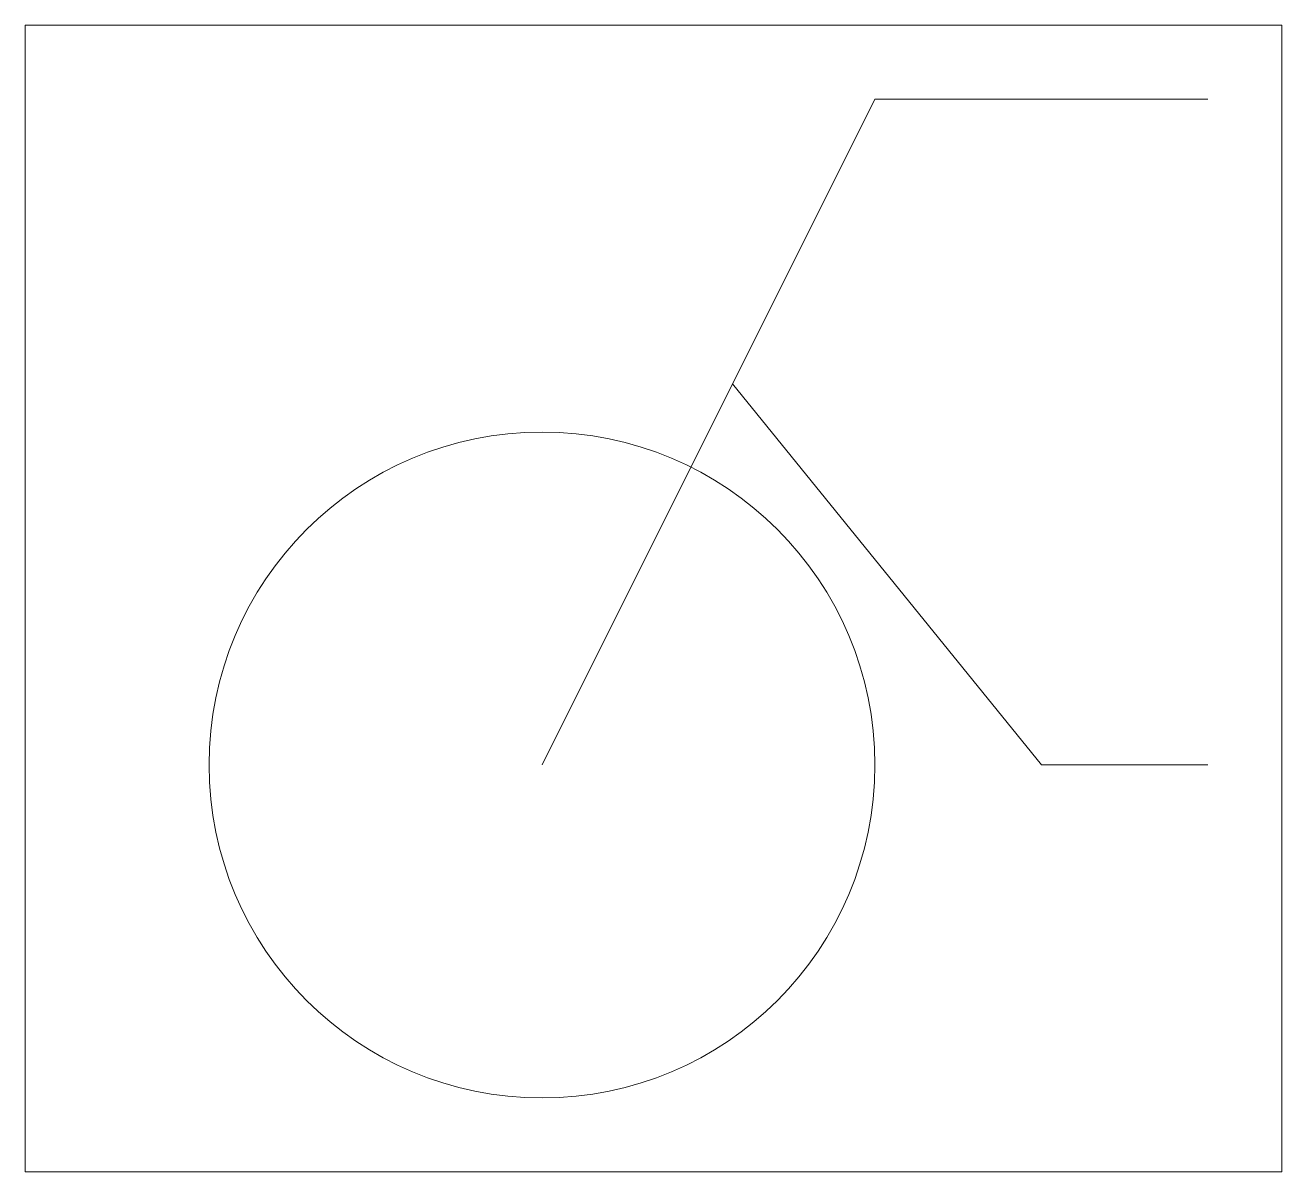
# Model space of a CAD drawing. Extents: x -1.7 to 1.7, y -1.55 to 1.55.
import ezdxf

# ---------------------------------------------------------------- set-up
doc = ezdxf.new("R2010")
doc.units = 0

msp = doc.modelspace()

# ---------------------------------------------------------------- linework, layer by layer
at = {"color": 0, "linetype": 'ByBlock', "lineweight": 18}
msp.add_lwpolyline([(1.6986, 1.55), (-1.6986, 1.55), (-1.6986, -1.55), (1.6986, -1.55)], close=True, dxfattribs=at)
for points in [[(-0.3014, -0.45), (0.5986, 1.35), (1.4986, 1.35)], [(1.0486, -0.45), (0.2138, 0.5804)], [(1.0486, -0.45), (1.4986, -0.45)]]:
    msp.add_lwpolyline(points, dxfattribs=at)
msp.add_circle((-0.3014, -0.45), 0.9, dxfattribs=at)

doc.saveas('drawing.dxf')
